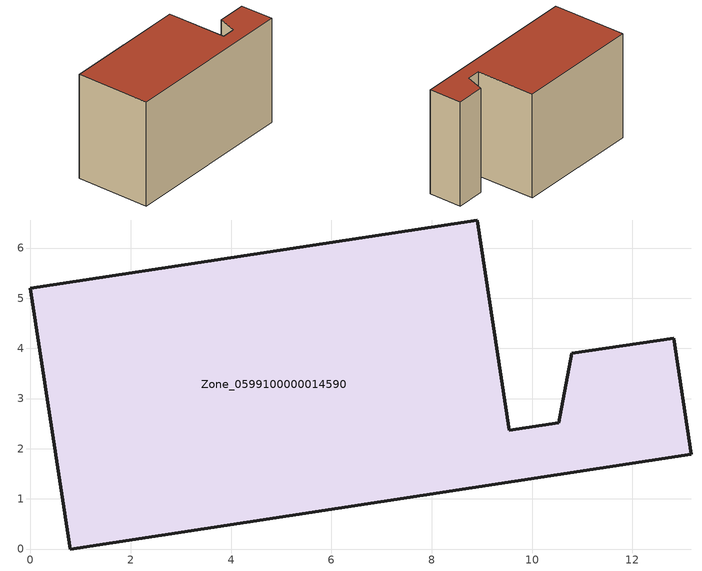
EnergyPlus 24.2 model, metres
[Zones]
Zone_0599100000014590
 floor ground (C_G): 9.55,2.37 10.53,2.52 10.79,3.9 12.82,4.2 13.17,1.89 0.79,0 0,5.2 8.91,6.56 z0
 wall outside (C_F): 0.79,0 13.17,1.89 12.82,4.2 10.79,3.9 10.53,2.52 9.55,2.37 8.91,6.56 0,5.2 0.79,0 z0:7.54
 roof outside (C_R): 10.53,2.52 9.55,2.37 8.91,6.56 0,5.2 0.79,0 13.17,1.89 12.82,4.2 10.79,3.9 z7.54
[BUILDING]
Pand.0599100000014590: North Axis=0; Terrain=City; Loads Convergence Tolerance Value=0.04; Temperature Convergence Tolerance Value=0.4; Solar Distribution=FullExterior; Maximum Number of Warmup Days=25; Minimum Number of Warmup Days=1
[Site:Location]
Rotterdam.The.Hague.AP_ZH_NLD Design_Conditions: Latitude=51.96; Longitude=4.45; Time Zone=1; Elevation=-4.5
[SITE:GROUNDTEMPERATURE:BUILDINGSURFACE]
18, 18, 18, 18, 18, 18, 18, 18, 18, 18, 18, 18
[MATERIAL] Thermal Absorptance=0.9; Solar Absorptance=0.7; Visible Absorptance=0.7
Name | Roughness | Thickness | Conductivity | Density | Specific Heat
G.TI.1975-1991 | MediumSmooth | 0.15 | 0.288461 | 540 | 1210
F.TI.1975-1991 | Rough | 0.3 | 0.230769 | 1920 | 840
R.TI.1975-1991 | MediumRough | 0.2 | 0.153846 | 1500 | 1000
[CONSTRUCTION]
C_G: G.TI.1975-1991
C_F: F.TI.1975-1991
C_R: R.TI.1975-1991
[ZONE]
Zone_0599100000014590: Type=1; Multiplier=1; Ceiling Height=Autocalculate; Volume=Autocalculate; Floor Area=autocalculate; Part of Total Floor Area=Yes
[ZONEINFILTRATION:DESIGNFLOWRATE]
Infil_Zone_0599100000014590: Zone or ZoneList or Space or SpaceList=Zone_0599100000014590; Schedule=AlwaysOn; Design Flow Rate Calculation Method=Flow/Area; Flow Rate per Floor Area=0.003; Constant Term Coefficient=1; Temperature Term Coefficient=0; Velocity Term Coefficient=0; Velocity Squared Term Coefficient=0
[HVACTEMPLATE:ZONE:IDEALLOADSAIRSYSTEM]
Zone_0599100000014590: Maximum Heating Supply Air Temperature=50; Minimum Cooling Supply Air Temperature=13; Maximum Heating Supply Air Humidity Ratio=0.0156; Minimum Cooling Supply Air Humidity Ratio=0.0077; Heating Limit=NoLimit; Cooling Limit=NoLimit; Dehumidification Control Type=ConstantSensibleHeatRatio; Cooling Sensible Heat Ratio=0.7; Dehumidification Setpoint=60; Humidification Control Type=None; Humidification Setpoint=30; Outdoor Air Method=None; Outdoor Air Flow Rate per Person=0.00944; Outdoor Air Flow Rate per Zone Floor Area=0; Outdoor Air Flow Rate per Zone=0; Demand Controlled Ventilation Type=None; Outdoor Air Economizer Type=NoEconomizer; Heat Recovery Type=None; Sensible Heat Recovery Effectiveness=0.7; Latent Heat Recovery Effectiveness=0.65
[ZONECONTROL:THERMOSTAT]
ThermostatControl_Zone_0599100000014590: Zone or ZoneList=Zone_0599100000014590; Control Type Schedule=DualSetpointControlType; Control 1=Thermostat_Zone_0599100000014590; Temperature Difference Between Cutout And Setpoint=0
[THERMOSTATSETPOINT:DUALSETPOINT]
Thermostat_Zone_0599100000014590: Heating Setpoint Temperature Schedule=HeatingSetpoint_Zone_0599100000014590; Cooling Setpoint Temperature Schedule=CoolingSetpoint_Zone_0599100000014590
[SCHEDULE:COMPACT]
HeatingSetpoint_Zone_0599100000014590: Through: 12/31, For: AllDays, Until: 24:00, 21
CoolingSetpoint_Zone_0599100000014590: Through: 12/31, For: AllDays, Until: 24:00, 24
DualSetpointControlType: Through: 12/31, For: AllDays, Until: 24:00, 4
AlwaysOn: Through: 12/31, For: AllDays, Until: 24:00, 1
